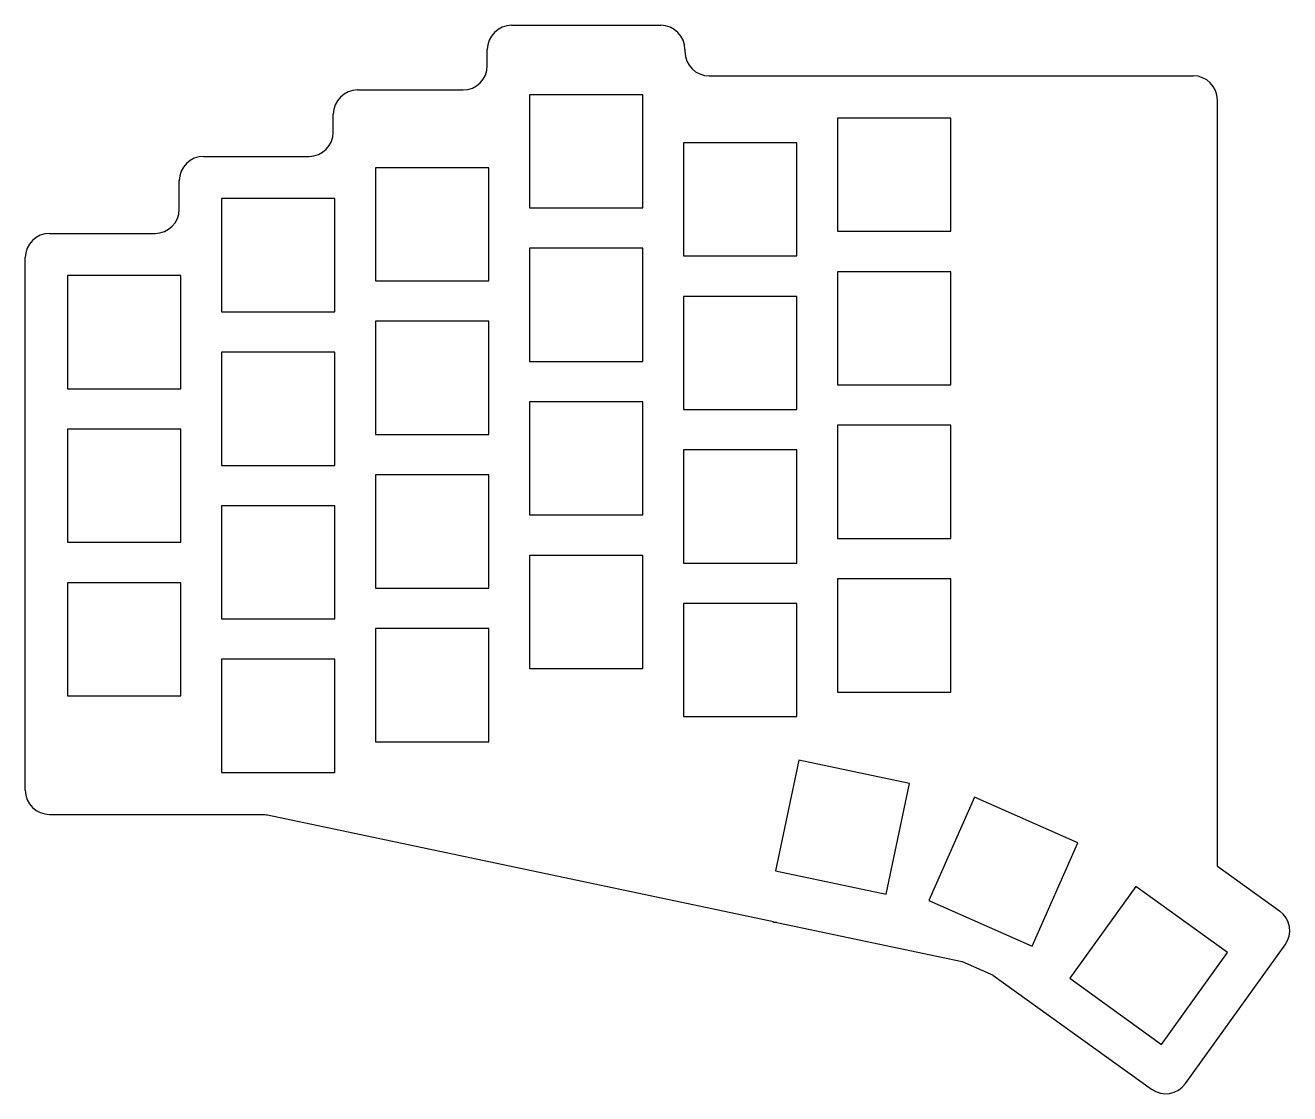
# Model space of a CAD drawing. Header units: millimetres. Extents: x 88 to 244, y -118 to 14.
import ezdxf

# ---------------------------------------------------------------- set-up
doc = ezdxf.new("R2010")
doc.units = ezdxf.units.MM

msp = doc.modelspace()

# ---------------------------------------------------------------- linework, layer by layer
for p, q in [((147.93, 13.96), (166.38, 13.96)), ((144.93, 8.96), (144.93, 10.96)), ((169.38, 10.96), (169.38, 10.71)), ((172.38, 7.71), (188.43, 7.71)), ((188.43, 7.71), (188.43, 7.71)), ((188.43, 7.71), (232.24, 7.71)), ((128.88, 5.96), (141.93, 5.96)), ((164.15, 5.38), (150.15, 5.38)), ((150.15, 5.38), (150.15, -8.62)), ((164.15, -8.62), (164.15, 5.38)), ((235.24, -90.07), (235.24, 4.71)), ((125.88, 0.75), (125.88, 2.96)), ((202.25, 2.48), (188.25, 2.48)), ((188.25, 2.48), (188.25, -11.52)), ((202.25, -11.52), (202.25, 2.48)), ((183.2, -0.56), (169.2, -0.56)), ((169.2, -0.56), (169.2, -14.56)), ((183.2, -14.56), (183.2, -0.56)), ((109.83, -2.25), (122.88, -2.25)), ((145.1, -3.67), (131.1, -3.67)), ((131.1, -3.67), (131.1, -17.66)), ((145.1, -17.66), (145.1, -3.67)), ((106.83, -8.78), (106.83, -5.25)), ((126.05, -7.47), (112.05, -7.47)), ((112.05, -7.47), (112.05, -21.48)), ((126.05, -21.48), (126.05, -7.47)), ((150.15, -8.62), (164.15, -8.62)), ((90.78, -11.78), (103.83, -11.78)), ((188.25, -11.52), (202.25, -11.52)), ((164.15, -13.62), (150.15, -13.62)), ((150.15, -13.62), (150.15, -27.61)), ((164.15, -27.61), (164.15, -13.62)), ((87.78, -80.67), (87.78, -14.78)), ((169.2, -14.56), (183.2, -14.56)), ((107, -17), (93, -17)), ((93, -17), (93, -31)), ((107, -31), (107, -17)), ((202.25, -16.52), (188.25, -16.52)), ((188.25, -16.52), (188.25, -30.52)), ((202.25, -30.52), (202.25, -16.52)), ((131.1, -17.66), (145.1, -17.66)), ((183.2, -19.57), (169.2, -19.57)), ((169.2, -19.57), (169.2, -33.56)), ((183.2, -33.56), (183.2, -19.57)), ((112.05, -21.48), (126.05, -21.48)), ((145.1, -22.66), (131.1, -22.66)), ((131.1, -22.66), (131.1, -36.66)), ((145.1, -36.66), (145.1, -22.66)), ((126.05, -26.48), (112.05, -26.48)), ((112.05, -26.48), (112.05, -40.48)), ((126.05, -40.48), (126.05, -26.48)), ((150.15, -27.61), (164.15, -27.61)), ((93, -31), (107, -31)), ((188.25, -30.52), (202.25, -30.52)), ((164.15, -32.62), (150.15, -32.62)), ((150.15, -32.62), (150.15, -46.62)), ((164.15, -46.62), (164.15, -32.62)), ((169.2, -33.56), (183.2, -33.56)), ((202.25, -35.52), (188.25, -35.52)), ((188.25, -35.52), (188.25, -49.52)), ((202.25, -49.52), (202.25, -35.52)), ((107, -36), (93, -36)), ((93, -36), (93, -50)), ((107, -50), (107, -36)), ((131.1, -36.66), (145.1, -36.66)), ((183.2, -38.56), (169.2, -38.56)), ((169.2, -38.56), (169.2, -52.56)), ((183.2, -52.56), (183.2, -38.56)), ((112.05, -40.48), (126.05, -40.48)), ((145.1, -41.66), (131.1, -41.66)), ((131.1, -41.66), (131.1, -55.66)), ((145.1, -55.66), (145.1, -41.66)), ((126.05, -45.48), (112.05, -45.48)), ((112.05, -45.48), (112.05, -59.48)), ((126.05, -59.48), (126.05, -45.48)), ((150.15, -46.62), (164.15, -46.62)), ((93, -50), (107, -50)), ((188.25, -49.52), (202.25, -49.52)), ((164.15, -51.62), (150.15, -51.62)), ((150.15, -51.62), (150.15, -65.61)), ((164.15, -65.61), (164.15, -51.62)), ((169.2, -52.56), (183.2, -52.56)), ((202.25, -54.52), (188.25, -54.52)), ((188.25, -54.52), (188.25, -68.52)), ((202.25, -68.52), (202.25, -54.52)), ((107, -55), (93, -55)), ((93, -55), (93, -69)), ((107, -69), (107, -55)), ((131.1, -55.66), (145.1, -55.66)), ((183.2, -57.56), (169.2, -57.56)), ((169.2, -57.56), (169.2, -71.56)), ((183.2, -71.56), (183.2, -57.56)), ((112.05, -59.48), (126.05, -59.48)), ((145.1, -60.66), (131.1, -60.66)), ((131.1, -60.66), (131.1, -74.67)), ((145.1, -74.67), (145.1, -60.66)), ((126.05, -64.47), (112.05, -64.47)), ((112.05, -64.47), (112.05, -78.47)), ((126.05, -78.47), (126.05, -64.47)), ((150.15, -65.61), (164.15, -65.61)), ((188.25, -68.52), (202.25, -68.52)), ((93, -69), (107, -69)), ((169.2, -71.56), (183.2, -71.56)), ((131.1, -74.67), (145.1, -74.67)), ((183.45, -76.94), (180.56, -90.64)), ((197.15, -79.83), (183.45, -76.94)), ((112.05, -78.47), (126.05, -78.47)), ((194.26, -93.53), (197.15, -79.83)), ((205.18, -81.52), (199.53, -94.33)), ((217.99, -87.17), (205.18, -81.52)), ((90.78, -83.67), (106.83, -83.67)), ((106.83, -83.7), (106.83, -83.67)), ((117.13, -83.7), (106.83, -83.7)), ((180.32, -96.95), (117.75, -83.76)), ((212.34, -99.98), (217.99, -87.17)), ((180.56, -90.64), (194.26, -93.53)), ((235.24, -90.07), (242.94, -95.6)), ((225.14, -92.57), (216.97, -103.94)), ((236.51, -100.74), (225.14, -92.57)), ((199.53, -94.33), (212.34, -99.98)), ((180.32, -97.04), (180.32, -96.95)), ((180.74, -97.04), (180.32, -97.04)), ((180.74, -97.04), (203.68, -101.87)), ((231.28, -116.97), (243.62, -99.79)), ((228.34, -112.11), (236.51, -100.74)), ((203.68, -101.87), (207.49, -103.55)), ((207.48, -103.56), (207.49, -103.55)), ((207.48, -103.56), (227.1, -117.65)), ((216.97, -103.94), (228.34, -112.11))]:
    msp.add_line(p, q)
for centre, start, end in [((147.93, 10.96), 90, 180), ((166.38, 10.96), 0, 90), ((172.38, 10.71), 180, 270), ((141.93, 8.96), 270, 0), ((232.24, 4.71), 0, 90), ((128.88, 2.96), 90, 180), ((122.88, 0.75), 270, 0), ((109.83, -5.25), 90, 180), ((103.83, -8.78), 270, 0), ((90.78, -14.78), 90, 180), ((90.78, -80.67), 180, 270), ((117.13, -86.7), 78.1, 90), ((241.19, -98.04), 324.3, 54.3), ((228.85, -115.21), 234.3, 324.3)]:
    msp.add_arc(centre, 3, start, end)

doc.saveas('drawing.dxf')
